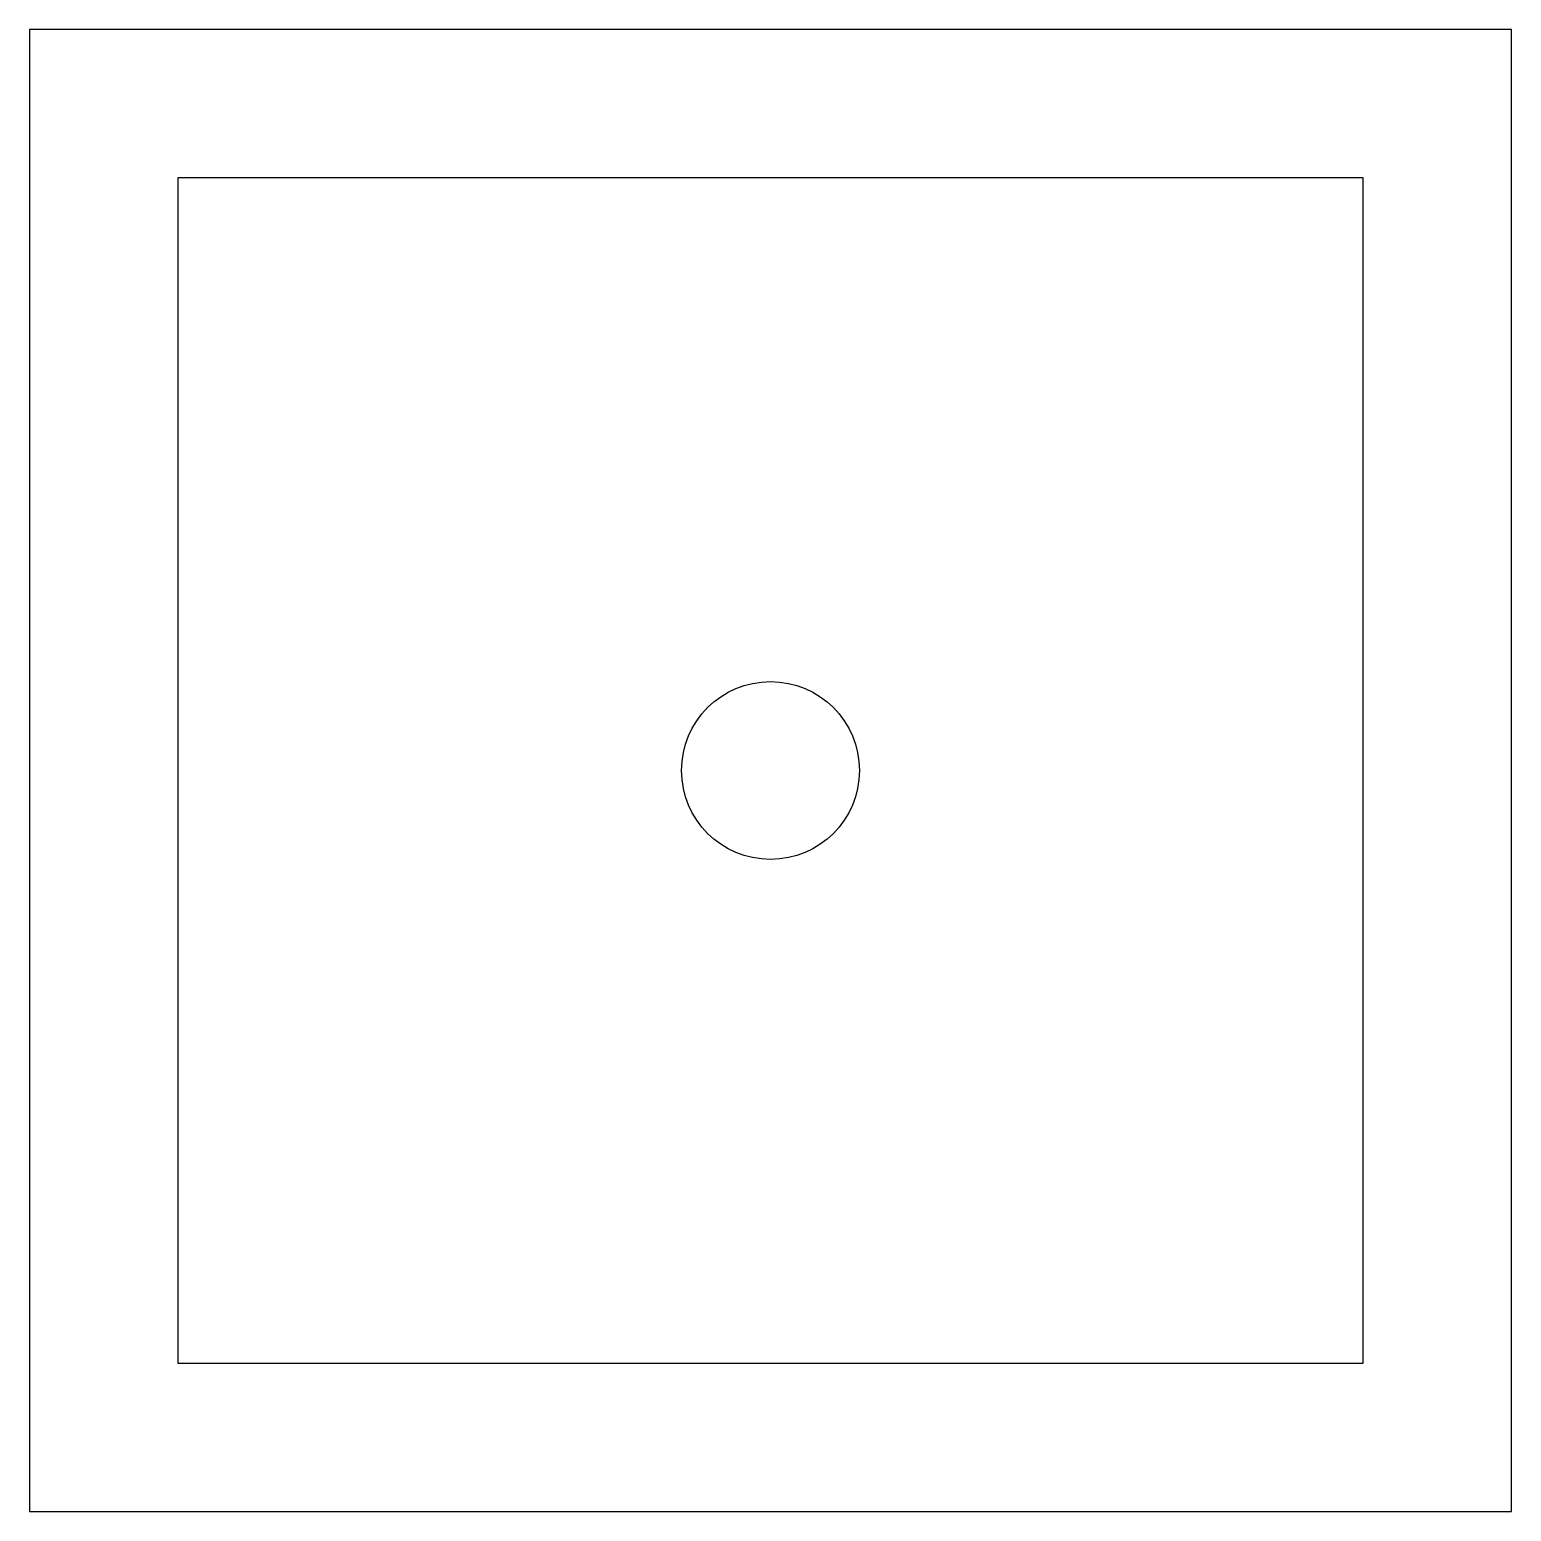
# Model space of a CAD drawing. Header units: millimetres. Extents: x -5 to 45, y -5 to 45.
import ezdxf

# ---------------------------------------------------------------- set-up
doc = ezdxf.new("R2010")
doc.units = ezdxf.units.MM

msp = doc.modelspace()

# ---------------------------------------------------------------- linework, layer by layer
at = {"layer": 'BORDER'}
msp.add_lwpolyline([(-5, -5), (45, -5), (45, 45), (-5, 45)], close=True, dxfattribs=at)
at = {"layer": 'CENTER'}
msp.add_circle((20, 20), 3, dxfattribs=at)
at = {"layer": 'PROFILE'}
msp.add_lwpolyline([(0, 0), (40, 0), (40, 40), (0, 40)], close=True, dxfattribs=at)

doc.saveas('drawing.dxf')
